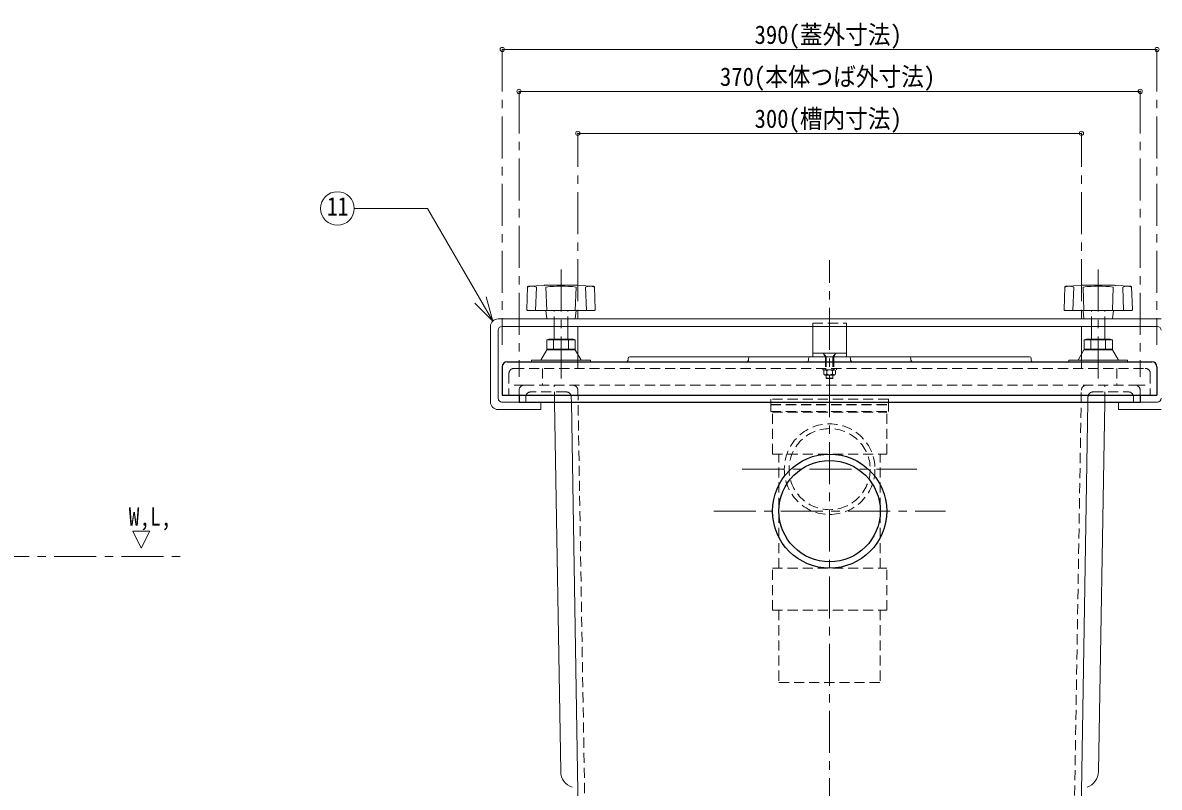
# Model space of a CAD drawing. Units: millimetres at full size, sheet at 1:5; details may follow other scales. Extents: x -1060 to 965, y -710 to 695.
# Drawn here: x -51 to 626, y -387 to 69 of the extents above; entities that cross this region are included whole.
import ezdxf
from ezdxf.enums import TextEntityAlignment as Align

# ---------------------------------------------------------------- set-up
doc = ezdxf.new("R2010")
doc.units = ezdxf.units.MM
doc.header["$LTSCALE"] = 5
doc.header["$PDMODE"] = 32
doc.header["$PDSIZE"] = 2.5
doc.linetypes.add('CHAIN1', pattern=[8, 5, -1, 1, -1])
doc.linetypes.add('DASHED1', pattern=[1.8, 1.2, -0.6])
doc.layers.add('0-0____1', color=7, linetype='Continuous', lineweight=18)
doc.styles.add('ＭＳ ゴシック', font='')
doc.styles.get('ＭＳ ゴシック').set_extended_font_data('MS Gothic')

msp = doc.modelspace()

# ---------------------------------------------------------------- linework, layer by layer
at = {"layer": '0-0____1', "color": 4, "linetype": 'CHAIN1', "lineweight": 9}
for p, q in [((235.048, 52.789), (235.048, -123.211)), ((625.048, 52.789), (625.048, -123.211)), ((245.048, 27.789), (245.048, -142.211)), ((615.048, 27.789), (615.048, -142.211)), ((280.048, -137.211), (280.048, 2.789)), ((580.048, -137.211), (580.048, 2.789)), ((430.048, -486.211), (430.048, -72.711)), ((270.048, -143.211), (270.048, -77.711)), ((590.048, -143.211), (590.048, -77.711)), ((378.048, -197.211), (482.048, -197.211)), ((361.048, -222.211), (499.048, -222.211)), ((-271.769, -249.211), (44.965, -249.211))]:
    msp.add_line(p, q, dxfattribs=at)
at = {"layer": '0-0____1', "color": 4, "lineweight": 9}
for p, q in [((235.048, 52.789), (625.048, 52.789)), ((615.048, 27.789), (245.048, 27.789)), ((280.048, 2.789), (580.048, 2.789)), ((250.656, -88.164), (259.807, -87.723)), ((260.289, -87.711), (279.807, -87.711)), ((289.44, -88.164), (280.289, -87.723)), ((570.656, -88.164), (579.807, -87.723)), ((599.807, -87.711), (580.289, -87.711)), ((609.44, -88.164), (600.289, -87.723)), ((250.181, -88.646), (249.697, -102.193)), ((254.925, -102.711), (255.425, -88.711)), ((261.059, -88.711), (261.559, -102.711)), ((279.037, -88.711), (278.537, -102.711)), ((285.171, -102.711), (284.671, -88.711)), ((289.915, -88.646), (290.399, -102.193)), ((570.181, -88.646), (569.697, -102.193)), ((574.925, -102.711), (575.425, -88.711)), ((581.059, -88.711), (581.559, -102.711)), ((599.037, -88.711), (598.537, -102.711)), ((605.171, -102.711), (604.671, -88.711)), ((609.915, -88.646), (610.399, -102.193)), ((250.197, -102.711), (289.9, -102.711)), ((261.048, -102.711), (261.548, -107.711)), ((279.048, -102.711), (278.548, -107.711)), ((609.9, -102.711), (570.197, -102.711)), ((581.048, -102.711), (581.548, -107.711)), ((599.048, -102.711), (598.548, -107.711)), ((266.048, -112.211), (266.048, -119.811)), ((274.048, -112.211), (274.048, -119.811)), ((420.048, -128.211), (420.048, -112.211)), ((440.048, -128.211), (440.048, -112.211)), ((586.048, -112.211), (586.048, -119.811)), ((594.048, -112.211), (594.048, -119.811)), ((261.648, -125.811), (261.648, -120.211)), ((261.648, -120.211), (278.448, -120.211)), ((262.848, -119.811), (277.248, -119.811)), ((265.648, -125.811), (265.648, -120.211)), ((274.448, -120.211), (277.248, -119.811)), ((274.448, -125.811), (274.448, -120.211)), ((278.448, -120.211), (277.248, -119.811)), ((278.448, -125.811), (278.448, -120.211)), ((581.648, -120.211), (582.848, -119.811)), ((598.448, -120.211), (581.648, -120.211)), ((581.648, -125.811), (581.648, -120.211)), ((597.248, -119.811), (582.848, -119.811)), ((585.648, -120.211), (582.848, -119.811)), ((585.648, -125.811), (585.648, -120.211)), ((594.448, -125.811), (594.448, -120.211)), ((598.448, -125.811), (598.448, -120.211)), ((261.548, -126.211), (258.048, -132.211)), ((261.548, -126.211), (278.548, -126.211)), ((261.648, -125.811), (278.448, -125.811)), ((274.448, -125.811), (277.248, -126.211)), ((278.448, -125.811), (277.248, -126.211)), ((278.548, -126.211), (282.048, -132.211)), ((581.548, -126.211), (578.048, -132.211)), ((598.548, -126.211), (581.548, -126.211)), ((581.648, -125.811), (582.848, -126.211)), ((598.448, -125.811), (581.648, -125.811)), ((585.648, -125.811), (582.848, -126.211)), ((598.548, -126.211), (602.048, -132.211)), ((252.548, -132.211), (252.548, -133.211)), ((252.548, -132.211), (287.548, -132.211)), ((287.548, -132.211), (287.548, -133.211)), ((309.998, -131.211), (309.998, -132.211)), ((310.998, -130.211), (549.098, -130.211)), ((381.636, -131.211), (381.636, -132.211)), ((417.548, -131.211), (417.548, -132.211)), ((442.548, -131.211), (442.548, -132.211)), ((478.46, -131.211), (478.46, -132.211)), ((550.098, -131.211), (550.098, -132.211)), ((572.548, -132.211), (572.548, -133.211)), ((607.548, -132.211), (572.548, -132.211)), ((607.548, -132.211), (607.548, -133.211)), ((269.882, -377.378), (266.213, -157.211)), ((590.214, -377.378), (593.883, -157.211))]:
    msp.add_line(p, q, dxfattribs=at)
at = {"layer": '0-0____1'}
for p, q in [((190.623, -41.925), (146.863, -41.925)), ((229.366, -109.029), (190.623, -41.925)), ((229.366, -109.029), (225.484, -94.54)), ((229.366, -109.029), (218.76, -98.423)), ((232.548, -107.711), (627.548, -107.711)), ((228.048, -157.211), (228.048, -112.211)), ((232.548, -154.961), (232.548, -114.461)), ((234.798, -112.211), (625.298, -112.211)), ((420.048, -128.211), (420.048, -130.211)), ((232.548, -161.711), (258.048, -161.711)), ((234.798, -157.211), (245.048, -157.211)), ((258.048, -161.711), (258.048, -157.211)), ((280.786, -431.545), (276.214, -157.211)), ((579.31, -431.545), (583.882, -157.211)), ((602.048, -161.711), (602.048, -157.211)), ((627.548, -161.711), (602.048, -161.711)), ((625.298, -157.211), (615.048, -157.211)), ((20.048, -244.211), (25.048, -234.211))]:
    msp.add_line(p, q, dxfattribs=at)
at = {"layer": '0-0____1', "color": 4, "linetype": 'DASHED1', "lineweight": 9}
for p, q in [((266.048, -112.211), (266.048, -102.711)), ((274.048, -112.211), (274.048, -102.711)), ((586.048, -112.211), (586.048, -102.711)), ((594.048, -112.211), (594.048, -102.711)), ((420.048, -110.211), (440.048, -110.211)), ((420.048, -110.211), (420.048, -112.211)), ((440.048, -110.211), (440.048, -112.211)), ((426.298, -128.211), (428.048, -130.211)), ((427.548, -130.211), (426.298, -128.211)), ((433.798, -128.211), (432.048, -130.211)), ((432.548, -130.211), (433.798, -128.211)), ((427.548, -130.211), (427.548, -137.211)), ((428.048, -130.211), (428.048, -137.961)), ((432.048, -130.211), (432.048, -137.961)), ((432.548, -130.211), (432.548, -137.211)), ((259.048, -137.211), (259.048, -147.211)), ((426.048, -137.211), (426.048, -137.961)), ((426.048, -137.961), (434.048, -137.961)), ((426.584, -138.586), (426.584, -140.536)), ((432.861, -141.161), (427.236, -141.161)), ((427.798, -137.211), (427.798, -137.961)), ((428.048, -140.961), (428.048, -143.011)), ((428.316, -138.586), (428.316, -140.536)), ((431.78, -138.586), (431.78, -140.536)), ((432.048, -140.961), (432.048, -143.011)), ((432.298, -137.211), (432.298, -137.961)), ((433.512, -138.586), (433.512, -140.536)), ((434.048, -137.211), (434.048, -137.961)), ((601.048, -137.211), (601.048, -147.211)), ((248.048, -147.211), (239.048, -147.211)), ((266.213, -157.211), (266.046, -147.211)), ((428.248, -143.211), (428.048, -143.011)), ((432.048, -143.011), (428.048, -143.011)), ((431.848, -143.211), (428.248, -143.211)), ((432.048, -143.011), (431.848, -143.211)), ((593.883, -157.211), (594.05, -147.211)), ((612.048, -147.211), (621.048, -147.211)), ((249.048, -154.211), (249.048, -157.211)), ((273.164, -151.211), (252.048, -151.211)), ((276.214, -157.211), (276.163, -154.161)), ((280.097, -150.161), (284.72, -427.545)), ((575.376, -427.545), (579.999, -150.161)), ((583.882, -157.211), (583.933, -154.161)), ((586.932, -151.211), (608.048, -151.211)), ((611.048, -154.211), (611.048, -157.211))]:
    msp.add_line(p, q, dxfattribs=at)
at = {"layer": '0-0____1', "color": 5, "lineweight": 25}
for p, q in [((238.048, -133.211), (622.048, -133.211)), ((235.048, -136.211), (235.048, -153.211)), ((625.048, -136.211), (625.048, -153.211)), ((235.048, -153.211), (625.048, -153.211)), ((245.048, -153.211), (245.048, -157.211)), ((615.048, -153.211), (615.048, -157.211)), ((245.048, -157.211), (615.048, -157.211))]:
    msp.add_line(p, q, dxfattribs=at)
at = {"layer": '0-0____1', "linetype": 'DASHED1'}
for p, q in [((239.048, -140.211), (239.048, -153.211)), ((242.048, -137.211), (618.048, -137.211)), ((621.048, -140.211), (621.048, -153.211)), ((248.048, -147.211), (612.048, -147.211)), ((245.048, -150.211), (245.048, -153.211)), ((395.048, -155.433), (395.048, -158.615)), ((465.048, -155.433), (395.048, -155.433)), ((465.048, -155.433), (465.048, -158.615)), ((615.048, -150.211), (615.048, -153.211)), ((395.048, -158.615), (465.048, -158.615)), ((465.048, -162.858), (465.048, -158.969)), ((395.048, -162.858), (465.048, -162.858)), ((396.048, -163.211), (464.048, -163.211)), ((396.048, -188.211), (396.048, -163.211)), ((399.873, -256.211), (399.873, -188.211)), ((460.223, -256.211), (460.223, -188.211)), ((396.048, -281.211), (396.048, -256.211)), ((396.048, -256.211), (464.048, -256.211)), ((464.048, -281.211), (464.048, -256.211)), ((396.048, -281.211), (464.048, -281.211)), ((399.873, -281.211), (399.873, -324.211)), ((460.223, -281.211), (460.223, -324.211)), ((399.873, -324.211), (460.223, -324.211))]:
    msp.add_line(p, q, dxfattribs=at)
at = {"layer": '0-0____1', "color": 4, "lineweight": 9}
for points in [[(261.648, -120.211), (262.848, -119.811), (265.648, -120.211)], [(265.648, -120.211), (270.048, -119.811), (274.448, -120.211)], [(594.448, -120.211), (590.048, -119.811), (585.648, -120.211)], [(598.448, -120.211), (597.248, -119.811), (594.448, -120.211)], [(261.648, -125.811), (262.848, -126.211), (265.648, -125.811), (270.048, -126.211), (274.448, -125.811)], [(598.448, -125.811), (597.248, -126.211), (594.448, -125.811), (590.048, -126.211), (585.648, -125.811)]]:
    msp.add_lwpolyline(points, dxfattribs=at)
at = {"layer": '0-0____1'}
for points in [[(420.048, -128.211), (440.048, -128.211), (440.048, -130.211)], [(20.048, -244.211), (15.048, -234.211), (25.048, -234.211)]]:
    msp.add_lwpolyline(points, dxfattribs=at)
at = {"layer": '0-0____1', "linetype": 'DASHED1'}
for points in [[(395.048, -162.858), (395.048, -158.969), (465.048, -158.969)], [(396.048, -188.211), (464.048, -188.211), (464.048, -163.211)]]:
    msp.add_lwpolyline(points, dxfattribs=at)
at = {"layer": '0-0____1'}
msp.add_circle((136.863, -41.925), 10, dxfattribs=at)
at = {"layer": '0-0____1', "color": 4, "linetype": 'DASHED1', "lineweight": 9}
for radius in [27, 24.15]:
    msp.add_circle((430.048, -197.211), radius, dxfattribs=at)
at = {"layer": '0-0____1', "color": 5, "lineweight": 25}
for radius in [34, 30.175]:
    msp.add_circle((430.048, -222.211), radius, dxfattribs=at)
at = {"layer": '0-0____1', "color": 4, "lineweight": 9}
for centre, radius, start, end in [((260.289, -97.711), 10, 90, 92.76051), ((279.807, -97.711), 10, 87.23949, 90), ((580.289, -97.711), 10, 90, 92.76051), ((599.807, -97.711), 10, 87.23949, 90), ((252.802, -95.346), 7.135, 68.42656, 111.57344), ((250.68, -88.664), 0.5, 92.76051, 177.95459), ((270.048, -169.267), 81.055, 83.6327, 96.3673), ((287.295, -95.346), 7.135, 68.42656, 111.57344), ((289.416, -88.664), 0.5, 2.04541, 87.23949), ((572.802, -95.346), 7.135, 68.42656, 111.57344), ((570.68, -88.664), 0.5, 92.76051, 177.95459), ((590.048, -169.267), 81.055, 83.6327, 96.3673), ((607.295, -95.346), 7.135, 68.42656, 111.57344), ((609.416, -88.664), 0.5, 2.04541, 87.23949), ((250.197, -102.211), 0.5, 177.95459, 270), ((289.9, -102.211), 0.5, 270, 2.04541), ((570.197, -102.211), 0.5, 177.95459, 270), ((609.9, -102.211), 0.5, 270, 2.04541), ((308.998, -132.211), 1, 270, 0), ((310.998, -131.211), 1, 90, 180), ((380.636, -132.211), 1, 270, 0), ((382.636, -131.211), 1, 90, 180), ((416.548, -132.211), 1, 270, 0), ((418.548, -131.211), 1, 90, 180), ((441.548, -131.211), 1, 0, 90), ((443.548, -132.211), 1, 180, 270), ((477.46, -131.211), 1, 0, 90), ((479.46, -132.211), 1, 180, 270), ((549.098, -131.211), 1, 0, 90), ((551.098, -132.211), 1, 180, 270), ((279.881, -377.211), 10, 180.95484, 251.48362), ((580.215, -377.211), 10, 288.51638, 359.04516)]:
    msp.add_arc(centre, radius, start, end, dxfattribs=at)
at = {"layer": '0-0____1'}
for centre, radius, start, end in [((232.548, -112.211), 4.5, 90, 180), ((234.798, -114.461), 2.25, 90, 180), ((625.298, -114.461), 2.25, 0, 90), ((234.798, -154.961), 2.25, 180, 270), ((625.298, -154.961), 2.25, 270, 0), ((232.548, -157.211), 4.5, 180, 270)]:
    msp.add_arc(centre, radius, start, end, dxfattribs=at)
at = {"layer": '0-0____1', "color": 5, "lineweight": 25}
for centre, start, end in [((238.048, -136.211), 90, 180), ((622.048, -136.211), 0, 90)]:
    msp.add_arc(centre, 3, start, end, dxfattribs=at)
at = {"layer": '0-0____1', "linetype": 'DASHED1'}
for centre, start, end in [((242.048, -140.211), 90, 180), ((618.048, -140.211), 0, 90), ((248.048, -150.211), 90, 180), ((612.048, -150.211), 0, 90)]:
    msp.add_arc(centre, 3, start, end, dxfattribs=at)
at = {"layer": '0-0____1', "color": 4, "linetype": 'DASHED1', "lineweight": 9}
for centre, radius, start, end in [((428.112, -139.528), 1.795, 119.24063, 148.37188), ((428.112, -139.595), 1.795, 211.62812, 240.75937), ((426.624, -140.264), 2.383, 44.76886, 75.13555), ((426.624, -138.858), 2.383, 284.86445, 315.23114), ((430.048, -140.674), 2.712, 50.31666, 129.68334), ((430.048, -138.449), 2.712, 230.31666, 309.68334), ((433.472, -140.264), 2.383, 104.86445, 135.23114), ((433.472, -138.858), 2.383, 224.76886, 255.13555), ((431.984, -139.528), 1.795, 31.62812, 60.75937), ((431.984, -139.595), 1.795, 299.24063, 328.37188), ((277.098, -150.211), 3, 0.95484, 90), ((582.999, -150.211), 3, 90, 179.04516), ((252.048, -154.211), 3, 90, 180), ((273.164, -154.211), 3, 0.95484, 90), ((586.932, -154.211), 3, 90, 179.04516), ((608.048, -154.211), 3, 0, 90)]:
    msp.add_arc(centre, radius, start, end, dxfattribs=at)
at = {"layer": '0-0____1', "color": 1}
for p in [(235.048, 52.789), (625.048, 52.789), (245.048, 27.789), (615.048, 27.789), (280.048, 2.789), (580.048, 2.789)]:
    msp.add_point(p, dxfattribs=at)

# ---------------------------------------------------------------- texts
at = {"layer": '0-0____1', "style": 'ＭＳ ゴシック'}
for s, width, p in [('390(蓋外寸法)', 0.9, (385.361, 52.789)), ('370(本体つば外寸法)', 0.9, (364.736, 27.789)), ('300(槽内寸法)', 0.9, (385.361, 2.789)), ('11', 0.85, (130.613, -49.425)), ('W,L,', 0.85, (12.548, -234.211))]:
    msp.add_text(s, height=11, dxfattribs=dict(at, width=width)).set_placement(p, align=Align.BOTTOM_LEFT)

doc.saveas('drawing.dxf')
